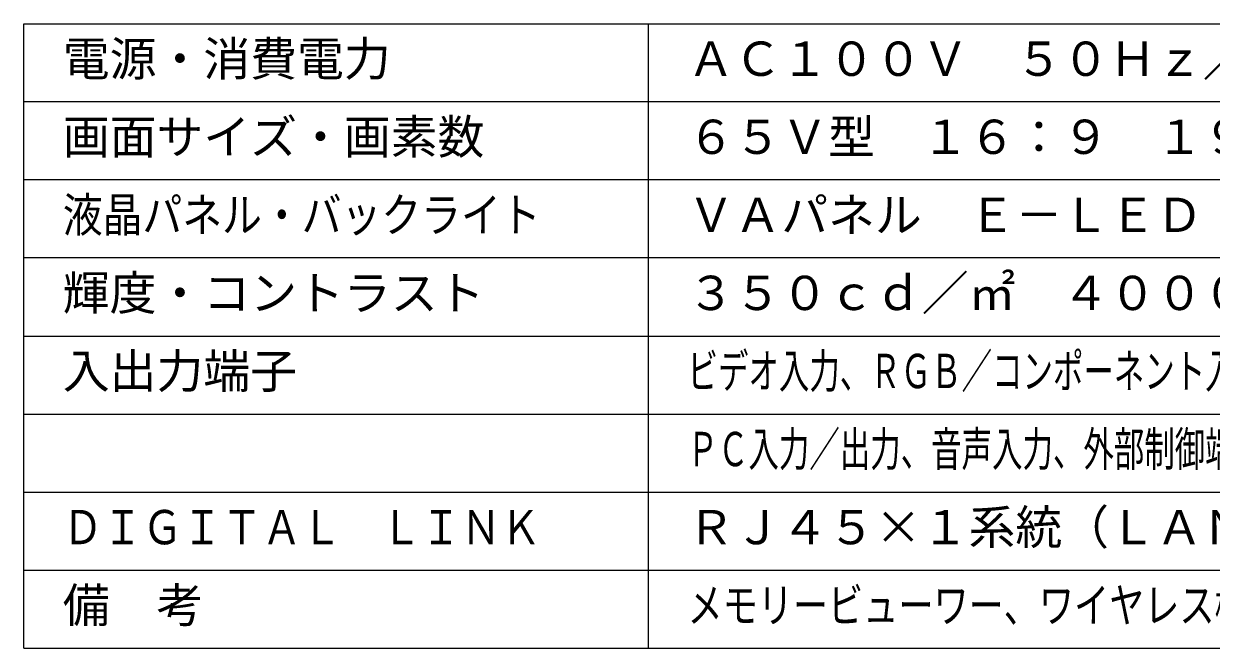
# Model space of a CAD drawing. Units: millimetres, scale not verified. Extents: x -63 to 62, y -56 to 57.
# Drawn here: x -63.1 to 12.9, y -56.5 to -16.5 of the extents above; entities that cross this region are included whole.
import ezdxf
from ezdxf.enums import TextEntityAlignment as Align

# ---------------------------------------------------------------- set-up
doc = ezdxf.new("R2010")
doc.units = ezdxf.units.MM
doc.header["$LTSCALE"] = 0.125
doc.layers.add('0-2_MOJI1', color=7, linetype='Continuous')
doc.layers.add('0-3_WAKU', color=1, linetype='Continuous', lineweight=18)
doc.styles.add('ＭＳ ゴシック', font='')
doc.styles.get('ＭＳ ゴシック').set_extended_font_data('MS Gothic')

msp = doc.modelspace()

# ---------------------------------------------------------------- linework, layer by layer
at = {"layer": '0-3_WAKU', "color": 4}
for p, q in [((-63.1315, -56.4967), (-63.1315, -16.4967)), ((-63.1315, -16.4967), (61.8685, -16.4967)), ((-23.1315, -56.4967), (-23.1315, -16.4967)), ((-63.1315, -56.4967), (61.8685, -56.4967))]:
    msp.add_line(p, q, dxfattribs=at)
at = {"layer": '0-3_WAKU'}
for p, q in [((61.8685, -21.4967), (-63.1315, -21.4967)), ((61.8685, -26.4967), (-63.1315, -26.4967)), ((61.8685, -31.4967), (-63.1315, -31.4967)), ((-63.1315, -36.4967), (61.8685, -36.4967)), ((-63.1315, -41.4967), (61.8685, -41.4967)), ((-63.1315, -46.4967), (61.8685, -46.4967)), ((-63.1315, -51.4967), (61.8685, -51.4967))]:
    msp.add_line(p, q, dxfattribs=at)

# ---------------------------------------------------------------- texts
at = {"layer": '0-2_MOJI1', "style": 'ＭＳ ゴシック'}
for s, p in [('電源・消費電力', (-60.6315, -20.4967)), ('ＡＣ１００Ｖ\u3000５０Ｈｚ／６０Ｈｚ\u3000２１０Ｗ', (-20.6315, -20.4967)), ('画面サイズ・画素数', (-60.6315, -25.4967)), ('６５Ｖ型\u3000１６：９\u3000１９２０×１０８０画素', (-20.6315, -25.4967)), ('ＶＡパネル\u3000Ｅ－ＬＥＤ', (-20.6315, -30.4967)), ('輝度・コントラスト', (-60.6315, -35.4967)), ('３５０ｃｄ／㎡\u3000４０００：１', (-20.6315, -35.4967)), ('入出力端子', (-60.6315, -40.4967)), ('ＲＪ４５×１系統（ＬＡＮと共用）', (-20.6315, -50.4967)), ('備\u3000考', (-60.6315, -55.4967))]:
    msp.add_text(s, height=2.199, dxfattribs=at).set_placement(p, align=Align.BOTTOM_LEFT)
for s, width, p in [('液晶パネル・バックライト', 0.85, (-60.6315, -30.4967)), ('ビデオ入力、ＲＧＢ／コンポーネント入力、ＤＶＩ－Ｄ入力、ＨＤＭＩ入力', 0.65, (-20.6315, -40.4967)), ('ＰＣ入力／出力、音声入力、外部制御端子、ＵＳＢ接続端子、ＳＬＯＴ２．０', 0.65, (-20.6315, -45.4967)), ('ＤＩＧＩＴＡＬ\u3000ＬＩＮＫ', 0.85, (-60.6315, -50.4967)), ('メモリービューワー、ワイヤレス機能、セカンダリディスプレイ', 0.75, (-20.6315, -55.4967))]:
    msp.add_text(s, height=2.199, dxfattribs=dict(at, width=width)).set_placement(p, align=Align.BOTTOM_LEFT)

doc.saveas('drawing.dxf')
